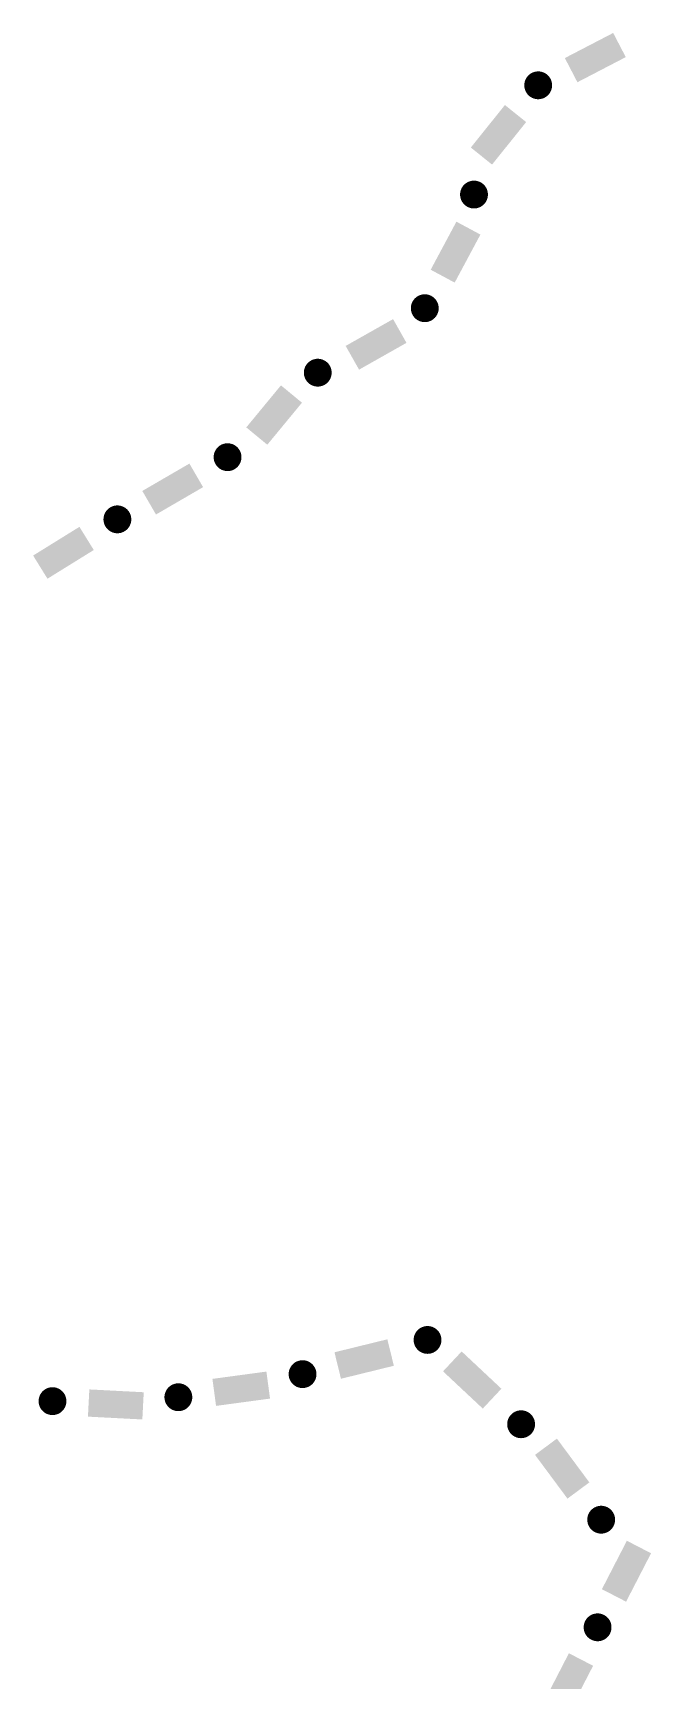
# Model space of a CAD drawing. Extents: x 587451 to 600081, y 7506605 to 7515945.
# Drawn here: x 595934 to 596764, y 7510650 to 7512862 of the extents above; entities that cross this region are included whole.
import ezdxf

# ---------------------------------------------------------------- set-up
doc = ezdxf.new("R2010")
doc.units = 0
doc.header["$LTSCALE"] = 280
doc.header["$MEASUREMENT"] = 0
doc.layers.add('ESTACAO', color=5, linetype='CONTINUOUS')
doc.layers.add('LIMITE-PROJETO', color=1, linetype='CONTINUOUS')

# ---------------------------------------------------------------- blocks, each defined once
blk = doc.blocks.new('1')
at = {"layer": 'LIMITE-PROJETO'}
blk.add_solid([(-36.6, -18.3), (-36.6, 18.3), (36.6, -18.3), (36.6, 18.3)], dxfattribs=at)
blk = doc.blocks.new('1Q')
at = {"layer": 'LIMITE-PROJETO', "const_width": 18.7}
blk.add_lwpolyline([(-94.6, 0, 1), (-75.9, 0, 1)], format="xyb", close=True, dxfattribs=at)
at = {"layer": 'ESTACAO'}
blk.add_blockref('1', (0, 0), dxfattribs=at)

msp = doc.modelspace()

# ---------------------------------------------------------------- linework, layer by layer
at = {"layer": 'LIMITE-PROJETO', "const_width": 18.7}
for points in [[(596530.8, 7512653.3, 1), (596522, 7512636.8, 1)], [(596468.4, 7512497, 1), (596452.1, 7512487.8, 1)], [(596322.4, 7512413, 1), (596310.5, 7512398.6, 1)], [(596457.1, 7511113, 1), (596470.8, 7511100.3, 1)], [(596584.1, 7511000.9, 1), (596595.3, 7510985.9, 1)], [(596701.6, 7510873.5, 1), (596693, 7510856.9, 1)]]:
    msp.add_lwpolyline(points, format="xyb", close=True, dxfattribs=at)

# ---------------------------------------------------------------- block references
at = {"layer": 'ESTACAO'}
for name, p, rotation in [('1', (596689.4, 7512829), 207.4560411377382), ('1Q', (596559.3, 7512725.3), 231.2465600641926), ('1', (596501.6, 7512567.7), 241.8265119884304), ('1', (596394.8, 7512443.8), 209.461944090152), ('1', (596257.8, 7512348.9), 230.4742599313415), ('1Q', (596121.5, 7512249.5), 210.1428635979974), ('1Q', (595974.7, 7512163.9), 211.7772060052315), ('1Q', (596378.8, 7511081), 13.78631179800382), ('1', (596524, 7511052.8), 316.8657988501648), ('1Q', (596213.6, 7511041.1), 7.689530857418307), ('1Q', (596045.1, 7511020), 357.0232851235951), ('1', (596644.9, 7510933.8), 306.5654754222724), ('1', (596731.3, 7510796), 242.71590148355), ('1Q', (596653.4, 7510644.9), 242.71590148355)]:
    msp.add_blockref(name, p, dxfattribs=dict(at, rotation=rotation))

doc.saveas('drawing.dxf')
